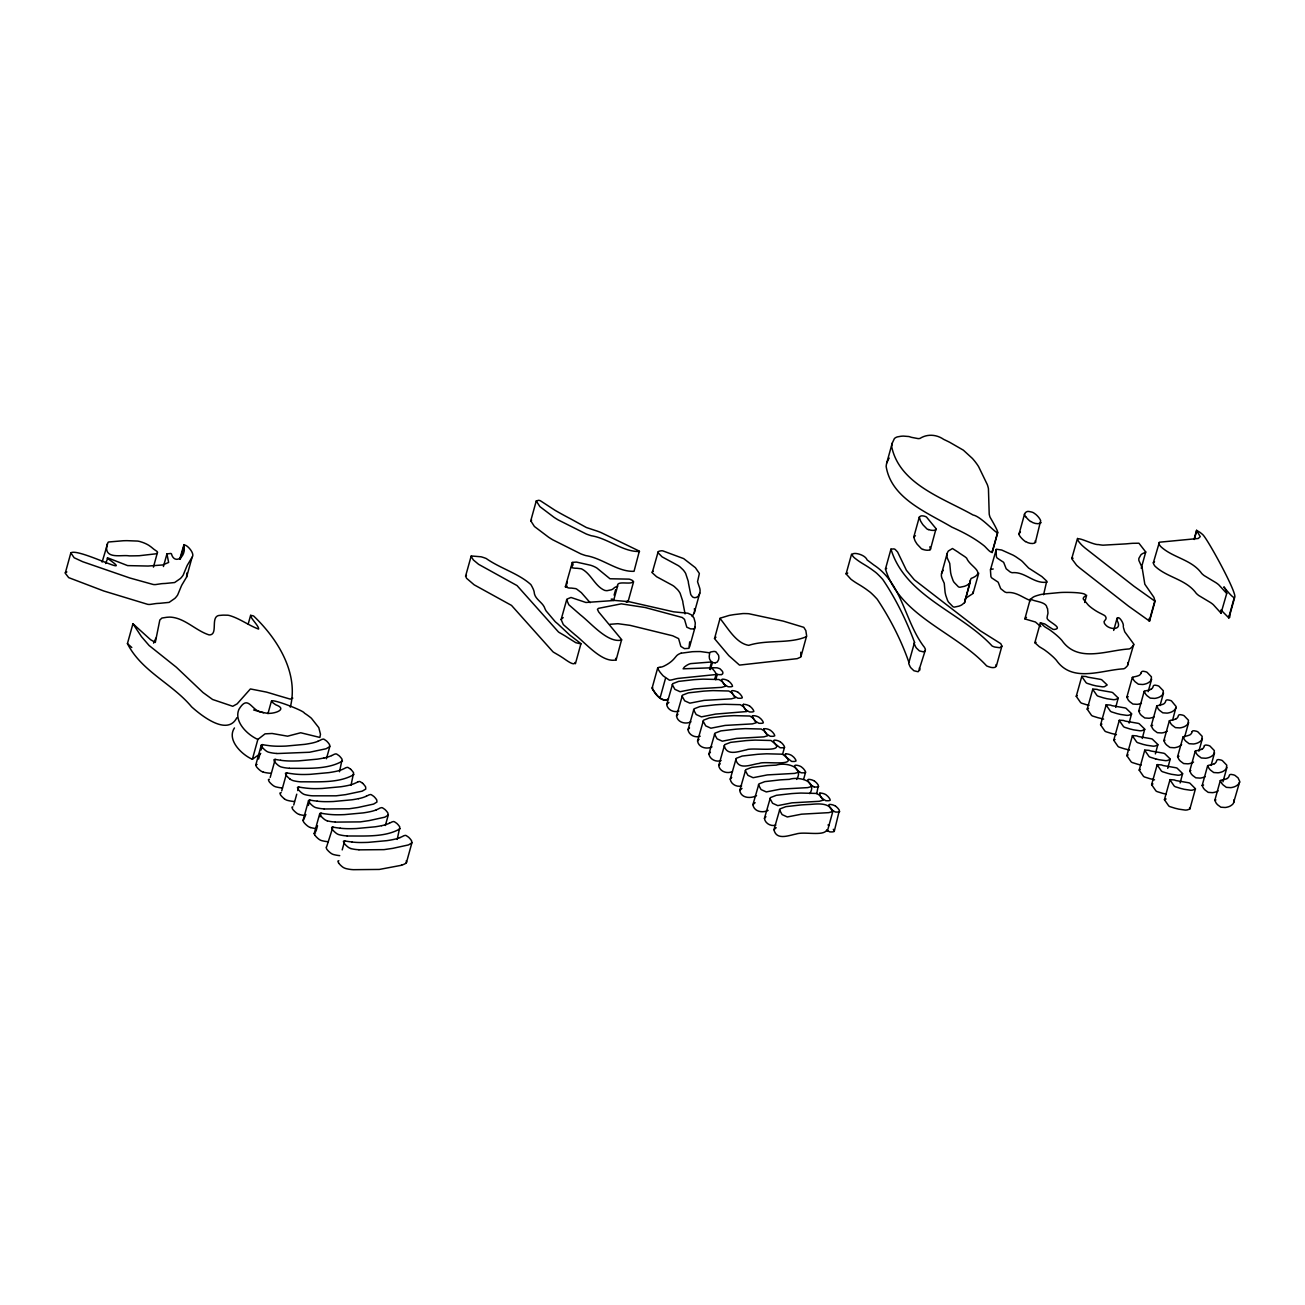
<?xml version="1.0" encoding="UTF-8"?>
<svg xmlns="http://www.w3.org/2000/svg" width="1305" height="1305" viewBox="0 0 1305 1305"><rect width="100%" height="100%" fill="white"/><g stroke="black" fill="none" stroke-linecap="round" stroke-linejoin="round"><path stroke-width="1.5" d="M996.286 666.349L1001.897 646.122L1000.788 643.675L980.316 630.804L914.316 579.795L906.404 570.269L897.612 552.048L895.214 549.454A3.572 1.762 15.5 0 0 893.925 548.899L890.956 549.16L885.459 568.996C900.075 616.596 955.146 631.685 986.645 665.893A11.288 5.546 15.5 0 0 989.321 666.904C991.409 667.899 997.591 668.47 996.058 664.588M1158.84 543.027L1159.297 544.511A26.394 12.952 15.5 0 0 1160.471 546.289C1172.428 557.806 1191.612 559.29 1201.758 573.515A24.648 12.104 15.5 0 0 1204.205 575.619L1215.722 582.552A19.787 9.722 15.5 0 1 1218.903 584.95L1226.716 593.498L1226.096 590.61A49.313 24.208 15.5 0 0 1225.199 588.93L1224.873 588.392A46.23 22.691 15.5 0 0 1223.845 586.891C1255.802 627.248 1208.707 539.781 1202.753 534.642A34.925 17.144 15.5 0 0 1199.768 532.212L1196.538 530.401L1200.257 536.632L1198.251 538.492L1159.378 542.211L1153.326 562.863L1153.799 564.347A26.394 12.952 15.5 0 0 1154.958 566.125C1166.947 577.626 1186.082 579.175 1196.261 593.367A24.648 12.104 15.5 0 0 1198.691 595.472L1210.224 602.388A19.787 9.722 15.5 0 1 1213.405 604.786L1221.203 613.35L1220.844 611.001M796.637 779.411C804.777 766.231 784.876 762.136 776.198 765.138A280.738 137.808 15.5 0 0 766.981 765.66L751.664 767.405L745.742 769.673L739.772 790.439C740.979 798.35 750.75 798.709 756.557 795.691M809.801 793.636C817.941 780.455 798.04 776.361 789.362 779.362A280.738 137.808 15.5 0 0 780.145 779.884L764.812 781.63L758.906 783.913L752.92 804.663C753.882 811.661 762.642 813.276 768.123 810.372M827.337 831.301L832.835 811.465C829.442 802.412 818.186 803.766 810.389 804.402A280.738 137.808 15.5 0 0 801.172 804.924L785.855 806.653L779.933 808.937L773.963 829.703C776.345 840.665 788.709 835.445 796.05 834.025C803.945 831.252 823.553 836.505 826.75 830.094M1043.592 594.737L1046.74 581.1L1041.863 576.565L1028.617 568.034L1022.484 561.607A21.386 10.505 15.5 0 0 1020.738 560.139L1016.008 556.876A34.126 16.753 15.5 0 0 1012.974 555.098L1001.653 550.009L996.319 549.226L990.43 569.942L990.903 576.5A11.386 5.595 15.5 0 0 991.686 577.887L996.726 581.247A5.22 2.561 15.5 0 1 998.211 582.291L1000.674 588.637L1004.671 591.834A6.036 2.969 15.5 0 0 1006.628 592.568C1016.187 591.524 1022.516 597.657 1030.771 600.708M672.238 684.587L674.897 689.35L680.084 691.699L694.325 688.909L721.6 687.376L725.613 686.185L722.285 681.601L719.006 679.514L703.167 679.138A280.738 137.808 15.5 0 0 693.95 679.66L678.633 681.389L672.711 683.673L666.741 704.439C667.377 709.855 673.984 712.97 678.926 711.029M682.026 696.071L684.685 700.818L689.872 703.167L704.113 700.377L731.387 698.844L735.4 697.669L732.072 693.069L728.777 690.998L712.954 690.606A280.738 137.808 15.5 0 0 703.738 691.128L688.42 692.857L682.499 695.141L676.528 715.907C677.393 722.497 685.614 724.585 690.965 721.844M693.542 709.757L696.185 714.52L701.389 716.869L715.629 714.08L746.851 711.535L743.589 706.772L740.294 704.684L724.471 704.292A280.738 137.808 15.5 0 0 715.254 704.814L699.92 706.56L694.015 708.843L688.029 729.609C688.681 735.025 695.288 738.141 700.214 736.199M703.069 721.094L705.711 725.857L710.899 728.206L725.14 725.417L752.43 723.884L756.427 722.693L753.115 718.109L749.82 716.021L733.981 715.646A280.738 137.808 15.5 0 0 724.781 716.168L709.447 717.897L703.525 720.181L697.555 740.946C698.42 747.537 706.658 749.625 712.008 746.868M714.455 734.095L717.098 738.842L722.301 741.191L736.542 738.402L763.817 736.885L767.829 735.694L764.502 731.094L761.207 729.022L745.383 728.63A280.738 137.808 15.5 0 0 736.167 729.152L720.849 730.898L714.928 733.182L708.941 753.931C709.594 759.363 716.2 762.463 721.127 760.538M780.308 741.811L782.168 743.41A24.273 11.908 15.5 0 1 784.142 746.036L784.517 747.259L783.343 747.716A15.676 7.7 15.5 0 1 780.047 747.716L770.994 740.49L755.155 740.098A280.738 137.808 15.5 0 0 745.954 740.62L730.621 742.366L724.699 744.649L718.729 765.415C719.512 771.598 727.228 774.093 732.431 771.565M724.226 745.563C726.624 756.541 738.956 751.256 746.313 749.886C751.468 747.227 779.052 752.267 776.491 745.579A45.023 22.103 15.5 0 1 774.371 742.708L773.457 740.865L774.24 740.131A5.807 2.855 15.5 0 1 780.243 741.844M785.773 753.866A5.807 2.855 15.5 0 1 791.76 755.53L793.685 757.112A24.273 11.908 15.5 0 1 795.659 759.738L796.034 760.962L794.859 761.419A15.676 7.7 15.5 0 1 791.564 761.402L782.511 754.192L766.671 753.801A280.738 137.808 15.5 0 0 757.455 754.323L742.137 756.052L736.216 758.336L730.245 779.101C730.816 784.158 736.852 787.437 741.615 785.887M735.743 759.265C738.483 770.896 751.452 764.241 759.216 763.425C763.523 761.011 791.287 765.774 788.008 759.265A45.023 22.103 15.5 0 1 785.887 756.411L784.957 754.421L785.74 753.833M745.269 770.602L747.928 775.349L753.115 777.698L767.356 774.909L794.631 773.392L798.644 772.201M758.433 784.827L761.076 789.574L766.28 791.923L780.521 789.134L807.795 787.616L811.808 786.426M769.95 798.513L772.593 803.276L777.78 805.625L792.021 802.836L819.312 801.303L823.308 800.112L819.997 795.528L816.702 793.44L800.862 793.065A280.738 137.808 15.5 0 0 791.662 793.587L776.328 795.316L770.407 797.6L764.436 818.366C765.024 823.406 771.043 826.701 775.806 825.152M779.46 809.85L782.119 814.614L787.307 816.963L801.547 814.173L828.838 812.64L832.835 811.465M930.025 549.682L930.155 549.601A3.524 1.729 15.5 0 0 930.498 549.16L936.044 528.655L926.517 517.074A3.719 1.827 15.5 0 0 925.653 516.617A4.992 2.447 15.5 0 0 922.211 515.85A3.491 1.713 15.5 0 0 920.726 516.062L919.585 516.747A3.377 1.664 15.5 0 0 919.307 517.123L920.482 520.826A77.207 37.894 15.5 0 0 922.994 524.838L926.958 528.933A4.372 2.153 15.5 0 0 928.23 529.536L928.475 529.618M668.029 699.301C660.656 702.596 655.844 693.591 652.288 688.632C653.267 685.353 651.358 689.35 653.609 690.802C656.284 696.25 663.902 702.286 668.454 699.186M660.004 667.263L659.319 667.361A10.424 5.122 15.5 0 0 658.209 667.556L657.802 668.796L659.89 671.977A91.04 44.696 15.5 0 0 663.217 675.892L669.449 680.199A16.965 8.319 15.5 0 0 672.711 679.644L675.419 678.959A35.561 17.454 15.5 0 1 678.045 678.421L716.021 674.538A1.778 0.881 15.5 0 0 716.217 674.163L714.651 679.253M317.882 741.322A47.861 23.49 15.5 0 1 311.308 743.23L309.122 743.638A139.733 68.594 15.5 0 1 304.718 744.356L286.121 746.069A132.996 65.283 15.5 0 1 280.314 746.232L279.466 746.232A49.443 24.273 15.5 0 1 269.923 745.759L268.063 745.498A31.76 15.595 15.5 0 1 262.599 744.633L261.718 744.764A2.104 1.028 15.5 0 0 261.294 745.122L255.747 765.122L256.465 766.736A24.273 11.924 15.5 0 0 260.233 770.505L261.065 771.092A4.91 2.414 15.5 0 0 263.055 772.022L263.284 772.087M261.245 745.269L261.979 746.9A24.273 11.924 15.5 0 0 265.747 750.652L266.579 751.24A4.91 2.414 15.5 0 0 268.569 752.169L268.781 752.235A20.244 9.934 15.5 0 0 276.791 753.442M317.18 801.156L315.337 800.927A31.76 15.595 15.5 0 1 309.872 800.063L308.991 800.21A2.104 1.028 15.5 0 0 308.567 800.552L303.005 820.551L303.739 822.183A24.273 11.924 15.5 0 0 307.507 825.935L308.339 826.522A4.91 2.414 15.5 0 0 310.329 827.452L310.557 827.517M308.518 800.699L309.236 802.33A24.273 11.924 15.5 0 0 313.021 806.099L313.836 806.669A4.91 2.414 15.5 0 0 315.826 807.616L316.055 807.681A20.244 9.934 15.5 0 0 324.064 808.872M376.329 809.85A47.861 23.49 15.5 0 1 369.739 811.759L367.57 812.183A139.733 68.594 15.5 0 1 363.165 812.901L344.569 814.614A132.996 65.283 15.5 0 1 338.762 814.777L337.913 814.777A49.443 24.273 15.5 0 1 328.354 814.287L326.511 814.043A31.76 15.595 15.5 0 1 321.046 813.178L320.165 813.309A2.104 1.028 15.5 0 0 319.741 813.668L314.179 833.65L314.913 835.282M319.692 813.814L320.426 815.446M613.627 600.463L617.624 586.027C616.286 579.681 633.61 585.978 632.909 580.807A7.765 3.817 15.5 0 0 631.571 580.007L630.103 579.404A3.23 1.582 15.5 0 0 628.912 579.126L609.99 578.768L596.891 568.05A14.159 6.949 15.5 0 0 593.579 566.337L592.78 566.011A15.774 7.748 15.5 0 0 590.464 565.212L576.484 562.096L572.34 562.341L565.359 586.793L568.507 587.935A10.163 4.992 15.5 0 0 571.329 588.082L575.799 588.637A2.202 1.077 15.5 0 0 576.598 589.012L581.329 592.633L590.137 602.682M715.254 662.793A3.605 1.762 15.5 0 1 712.416 662.385A2.936 1.435 15.5 0 1 711.584 661.978L690.736 663.609A16.117 7.912 15.5 0 0 688.746 664.261L687.392 664.963A51.906 25.48 15.5 0 0 684.326 667.116L683.135 668.812L712.383 667.769A16.215 7.961 15.5 0 1 712.824 667.769L716.151 667.801A20.26 9.951 15.5 0 1 717.163 667.834L719.854 668.682A13.768 6.753 15.5 0 1 720.49 669.286L721.225 670.036A19.232 9.445 15.5 0 1 722.383 671.357A7.553 3.703 15.5 0 1 722.807 673.266A4.763 2.349 15.5 0 1 721.388 674.603M276.856 753.556L309.546 752.251L326.071 748.76L329.594 746.721L329.594 744.764A24.909 12.234 15.5 0 0 326.495 740.946L324.146 739.315A2.104 1.028 15.5 0 0 323.2 739.087L321.601 739.495A36.752 18.042 15.5 0 1 319.04 740.783L317.849 741.289M335.303 822.101L360.343 821.889L369.136 820.6L384.812 817.175L388.042 815.25L387.944 813.113A24.909 12.234 15.5 0 0 384.942 809.492L382.577 807.86A2.104 1.028 15.5 0 0 381.647 807.632L380.032 808.04A36.752 18.042 15.5 0 1 377.471 809.328L376.297 809.834M358.973 849.849L383.996 849.637L392.805 848.348L408.465 844.922L411.695 842.997L411.597 840.86A24.909 12.234 15.5 0 0 408.612 837.239L406.247 835.608A2.104 1.028 15.5 0 0 405.3 835.379L403.702 835.787A36.752 18.042 15.5 0 1 401.141 837.076L399.966 837.582M805.577 772.217L805.283 771.271A24.273 11.908 15.5 0 0 803.195 768.449L801.352 766.851A5.807 2.855 15.5 0 0 795.3 765.203L794.484 765.888L795.398 767.748A45.023 22.103 15.5 0 0 797.534 770.602L801.091 772.772A15.676 7.7 15.5 0 0 804.386 772.756L805.577 772.217L803.586 779.428M816.734 793.652L818.349 785.3A24.273 11.908 15.5 0 0 816.359 782.674L814.499 781.075M826.685 830.257L829.784 831.872A16.835 8.27 15.5 0 0 832.655 831.889L834.156 831.546L833.879 830.176M834.27 831.318L839.376 810.34A24.273 11.908 15.5 0 0 837.386 807.713L835.543 806.099M1115.726 707.392L1118.206 697.996L1112.676 692.612A3.524 1.729 15.5 0 0 1111.387 692.188L1098.745 690.002A44.386 21.794 15.5 0 1 1097.048 689.383L1092.807 689.073L1087.196 709.137L1091.502 715.352A5.677 2.789 15.5 0 0 1092.595 716.037L1098.141 717.766A45.724 22.446 15.5 0 1 1101.469 718.566L1103.622 719.137M1129.102 723.084L1131.598 713.688L1126.052 708.305A3.524 1.729 15.5 0 0 1124.78 707.881L1112.121 705.695A44.386 21.794 15.5 0 1 1110.441 705.075L1106.183 704.765L1100.572 724.83L1104.878 731.045A5.677 2.789 15.5 0 0 1105.971 731.73L1111.517 733.459A45.724 22.446 15.5 0 1 1114.845 734.275L1116.444 734.699M1142.25 738.483L1144.73 729.104L1139.2 723.72A3.524 1.729 15.5 0 0 1137.911 723.296L1125.269 721.11A44.386 21.794 15.5 0 1 1123.572 720.474L1119.331 720.181L1113.72 740.245L1118.026 746.444A5.677 2.789 15.5 0 0 1119.119 747.129L1124.665 748.874A45.724 22.446 15.5 0 1 1127.993 749.674L1129.592 750.098M1155.382 753.899L1157.878 744.503L1152.331 739.119A3.524 1.729 15.5 0 0 1151.043 738.695L1138.4 736.509A44.386 21.794 15.5 0 1 1136.72 735.889L1132.463 735.58L1126.851 755.66L1131.158 761.859A5.677 2.789 15.5 0 0 1132.251 762.544L1137.797 764.273A45.724 22.446 15.5 0 1 1141.125 765.089M1167.73 768.368L1170.21 758.972L1164.664 753.589A3.524 1.729 15.5 0 0 1163.391 753.164L1150.749 750.979A44.386 21.794 15.5 0 1 1149.053 750.359L1144.795 750.049L1139.2 770.129L1143.49 776.328A5.677 2.789 15.5 0 0 1144.583 777.013L1150.129 778.742A45.724 22.446 15.5 0 1 1153.457 779.558L1154.517 779.835M1180.144 782.935L1182.624 773.539L1177.094 768.156A3.524 1.729 15.5 0 0 1175.805 767.731L1163.163 765.546A44.386 21.794 15.5 0 1 1161.466 764.909L1157.209 764.616L1151.614 784.68L1155.92 790.879A5.677 2.789 15.5 0 0 1157.013 791.58L1162.559 793.31A45.724 22.446 15.5 0 1 1165.887 794.109M1189.948 808.774L1195.462 788.758L1189.899 783.179A3.524 1.729 15.5 0 0 1188.61 782.755L1175.968 780.569A44.386 21.794 15.5 0 1 1174.272 779.933L1170.03 779.64L1164.419 799.704L1168.725 805.903A5.677 2.789 15.5 0 0 1169.818 806.604L1175.365 808.333A45.724 22.446 15.5 0 1 1178.692 809.133L1185.299 810.095A16.133 7.928 15.5 0 0 1187.191 809.932L1189.769 809.1L1189.589 807.779M107.124 558.116C138.95 580.04 77.811 547.317 70.845 552.928L65.25 573.205L68.676 577.626L103.764 590.986L147.71 604.346A7.047 3.458 15.5 0 0 151.07 604.28L156.013 603.546A48.954 24.028 15.5 0 1 159.618 603.318L169.128 602.388L174.886 598.375A77.484 38.041 15.5 0 0 177.676 594.933L180.955 587.005A71.498 35.105 15.5 0 1 182.782 583.466L186.615 577.022L192.112 557.17C196.207 552.716 181.265 538.802 184.201 548.459A32.56 15.986 15.5 0 1 184.087 551.428C182.341 559.943 173.647 562.781 171.428 553.793A1.892 0.93 15.5 0 0 170.694 553.467L166.942 553.907L168.639 562.439L162.75 564.951L148.052 566.044L127.613 565.603L107.842 557.904L105.623 563.532M1117.553 621.311C1122.169 630.625 1109.527 629.858 1105.449 624.72A12.756 6.264 15.5 0 1 1104.389 623.252L1104.03 621.637L1105.727 619.304A9.412 4.616 15.5 0 0 1106.004 617.608L1105.514 616.498A5.318 2.61 15.5 0 0 1104.34 615.373L1101.159 613.709A33.897 16.639 15.5 0 1 1095.025 610.283L1094.308 609.794A48.154 23.637 15.5 0 1 1091.502 607.82L1089.773 606.433A25.35 12.446 15.5 0 1 1088.076 604.835L1083.411 599.207A4.698 2.3 15.5 0 1 1083.232 598.473L1083.639 597.429A9.184 4.519 15.5 0 1 1084.798 596.516C1090.801 592.078 1065.5 592.258 1062.254 592.421A50.52 24.795 15.5 0 0 1059.464 592.584L1042.874 594.15A35.888 17.618 15.5 0 0 1040.264 594.656L1036.904 595.602A74.825 36.736 15.5 0 0 1034.278 596.548C1023.626 601.948 1046.365 599.696 1046.887 607.575A37.649 18.482 15.5 0 1 1047.54 608.587L1047.98 613.024A114.53 56.229 15.5 0 1 1047.393 615.666L1047.067 617.983A7.667 3.768 15.5 0 0 1047.491 619.076C1049.465 622.257 1063.624 628.423 1054.13 629.483A3.132 1.533 15.5 0 1 1052.76 629.189L1047.882 626.09A32.462 15.937 15.5 0 0 1044.604 623.904L1040.362 622.844L1034.849 642.696L1039.204 646.611A55.626 27.307 15.5 0 0 1041.292 647.9L1043.005 648.944A26.997 13.246 15.5 0 1 1044.75 650.069L1047.817 652.37A89.833 44.093 15.5 0 1 1051.341 655.306L1052.988 656.774A56.865 27.911 15.5 0 1 1056.398 660.281C1072.351 683.233 1101.534 670.02 1123.654 668.812A8.238 4.046 15.5 0 0 1124.959 668.193L1125.905 667.377A72.003 35.349 15.5 0 0 1127.455 665.729L1133.817 644.132L1124.731 631.783L1123.409 627.477M1040.362 622.844L1044.718 626.759A55.626 27.307 15.5 0 0 1046.806 628.064L1048.502 629.092A26.997 13.246 15.5 0 1 1050.248 630.233L1053.314 632.534A89.833 44.093 15.5 0 1 1056.854 635.453L1058.486 636.922A56.865 27.911 15.5 0 1 1061.911 640.429C1077.865 663.397 1107.048 650.167 1129.168 648.96A8.238 4.046 15.5 0 0 1130.456 648.34L1131.402 647.525A72.003 35.349 15.5 0 0 1132.952 645.877L1133.768 644.735M575.423 663.739L580.953 643.659L571.704 636.53A24.844 12.202 15.5 0 1 569.73 635.029L557.496 623.594A32.266 15.839 15.5 0 1 555.196 621.669L546.143 610.968A37.372 18.352 15.5 0 1 544.984 608.734C543.01 602.094 534.446 599.403 534.153 591.915A45.381 22.283 15.5 0 0 533.223 589.061L532.358 587.266A92.051 45.186 15.5 0 0 530.858 584.591C518.542 573.417 500.239 568.425 486.194 558.507A24.387 11.973 15.5 0 0 481.088 556.795L471.219 555.963L465.591 576.125L466.603 578.327L474.155 584.819L511.511 605.406L552.782 651.603A6.492 3.181 15.5 0 0 553.614 652.272L558.899 655.355A42.674 20.945 15.5 0 1 561.705 657.116C564.51 658.699 574.347 666.904 574.934 662.5M561.134 619.549L563.32 624.589L572.128 632.305A78.904 38.726 15.5 0 1 574.689 634.524C585.749 643.071 602.339 663.332 616.139 659.873L621.637 639.613L598.669 611.947L597.462 609.37L598.424 608.358L621.311 603.84L645.176 607.51L682.254 617.493L684.505 619.369L686.805 627.199L690.639 628.912L693.82 628.896L694.913 627.689L695.288 622.925L693.917 617.885L691.454 614.9L687.931 613.236L673.657 611.833L628.88 601.654L614.786 600.447L585.929 602.486L570.986 597.462L566.843 599.174L561.134 619.549L563.173 617.575M566.631 599.696L568.817 604.753L577.642 612.453A78.904 38.726 15.5 0 1 580.187 614.688C591.247 623.219 607.836 643.496 621.653 640.021M290.314 707.147C299.041 673.086 277.476 638.732 253.594 615.976C245.03 613.138 259.516 625.78 258.602 629.092C248.733 625.438 240.055 618.684 229.843 615.634A6.607 3.246 15.5 0 0 227.788 615.21L223.4 615.128A35.985 17.666 15.5 0 0 220.398 615.356C209.143 615.128 219.191 635.29 209.061 634.899C195.44 630.543 184.364 617.493 169.715 617.102A63.521 31.19 15.5 0 0 166.567 617.314L161.918 618.048L159.814 620.038L155.311 642.435L150.548 639.678L132.931 623.757L127.433 643.61C141.478 671.374 172.244 683.575 191.623 706.853C200.986 715.254 227.298 736.558 236.825 717.75M132.931 623.757L141.495 636.677L149.113 645.502L176.371 667.263L202.993 692.515L212.584 699.48L232.747 706.282L237.135 703.868L250.397 688.942L266.448 692.09A198.947 97.663 15.5 0 1 276.611 695.125L290.232 699.121L292.809 698.126M930.547 549.03L929.812 546.844M692.221 616.466L694.276 612.844L699.774 592.992A32.315 15.856 15.5 0 0 699.496 587.478L697.539 581.72L699.366 573.482L695.386 567.675L683.657 558.605L662.777 550.857A5.775 2.838 15.5 0 0 661.178 550.808L659.563 551.101A9.021 4.437 15.5 0 0 658.177 551.721L652.206 572.764L656.594 576.712L672.499 585.325A16.427 8.058 15.5 0 1 674.391 586.63L677.556 589.632A33.114 16.264 15.5 0 1 680.166 593.351L682.743 601.197A46.458 22.805 15.5 0 1 682.907 602.698L685.06 613.888M657.638 552.309L662.092 556.86L678.013 565.473A16.427 8.058 15.5 0 1 679.905 566.794L683.053 569.779A33.114 16.264 15.5 0 1 685.68 573.499L688.257 581.345A46.458 22.805 15.5 0 1 688.404 582.862L690.704 594.362A16.655 8.173 15.5 0 0 691.259 595.308C693.461 599.794 699.301 597.396 699.774 592.992M1081.747 676.463L1086.054 682.662A5.677 2.789 15.5 0 0 1087.147 683.347L1092.693 685.076A45.724 22.446 15.5 0 1 1096.021 685.892L1102.627 686.854A16.133 7.928 15.5 0 0 1104.519 686.675L1107.178 684.962L1101.73 679.775A3.524 1.729 15.5 0 0 1100.441 679.35L1087.799 677.165A44.386 21.794 15.5 0 1 1086.103 676.528L1081.845 676.235L1076.25 696.299L1080.556 702.498A5.677 2.789 15.5 0 0 1081.649 703.199L1087.196 704.928A45.724 22.446 15.5 0 1 1089.023 705.352M1092.693 689.301L1096.999 695.5A5.677 2.789 15.5 0 0 1098.092 696.185L1103.639 697.914A45.724 22.446 15.5 0 1 1106.966 698.73L1113.573 699.692A16.133 7.928 15.5 0 0 1115.465 699.513L1118.222 698.371M1106.085 704.994L1110.392 711.192A5.677 2.789 15.5 0 0 1111.485 711.878L1117.031 713.607A45.724 22.446 15.5 0 1 1120.359 714.422L1126.949 715.385A16.133 7.928 15.5 0 0 1128.858 715.205L1131.614 714.063M1119.217 720.393L1123.523 726.608A5.677 2.789 15.5 0 0 1124.616 727.293L1130.163 729.022A45.724 22.446 15.5 0 1 1133.49 729.838L1140.097 730.8A16.133 7.928 15.5 0 0 1141.989 730.621L1144.746 729.462M1132.365 735.808L1136.671 742.007A5.677 2.789 15.5 0 0 1137.748 742.692L1143.294 744.437A45.724 22.446 15.5 0 1 1146.638 745.237L1153.229 746.199A16.133 7.928 15.5 0 0 1155.137 746.02L1157.894 744.878M1144.697 750.277L1149.004 756.476A5.677 2.789 15.5 0 0 1150.097 757.161L1155.643 758.906M1157.111 764.844L1161.417 771.043A5.677 2.789 15.5 0 0 1162.51 771.728L1168.057 773.457A45.724 22.446 15.5 0 1 1171.384 774.273L1177.991 775.235A16.133 7.928 15.5 0 0 1179.883 775.056L1182.64 773.914M1169.933 779.868L1174.223 786.067A5.677 2.789 15.5 0 0 1175.316 786.752L1180.862 788.481A45.724 22.446 15.5 0 1 1184.19 789.297L1190.796 790.259A16.133 7.928 15.5 0 0 1192.688 790.08L1195.462 788.938M572.226 562.586C575.472 566.288 567.708 567.316 574.004 568.099A10.163 4.992 15.5 0 0 576.843 568.246L581.312 568.784A2.202 1.077 15.5 0 0 582.095 569.159C591.296 574.151 594.966 586.19 604.639 590.366A6.525 3.197 15.5 0 0 607.053 590.676L611.409 589.795A20.048 9.836 15.5 0 0 612.991 588.947L613.415 588.637A11.696 5.742 15.5 0 0 614.247 587.756L617.624 586.027M530.76 520.793L534.414 526.486L548.606 537.22A74.516 36.573 15.5 0 0 552.798 539.83L580.741 553.842A43.473 21.337 15.5 0 0 585.717 555.571C602.453 558.165 617.64 572.047 634.034 571.313L639.352 551.134L601.165 532.619A35.659 17.503 15.5 0 0 598.685 531.641A42.51 20.864 15.5 0 0 597.299 531.135A36.214 17.781 15.5 0 0 594.607 530.254L586.385 527.514L570.546 518.803A205.619 100.942 15.5 0 1 566.093 516.454A250.788 123.11 15.5 0 1 555.114 510.353L540.286 500.696A4.486 2.202 15.5 0 0 538.59 500.304L536.257 500.957L530.76 520.793L531.657 520.14M536.257 500.957L539.911 506.634L554.119 517.384A74.516 36.573 15.5 0 0 558.295 519.977L586.255 533.99A43.473 21.337 15.5 0 0 591.214 535.719C607.951 538.28 623.154 552.178 639.532 551.46M153.566 643.137L155.931 638.096M919.258 517.253L913.761 537.105L914.984 540.678A78.692 38.628 15.5 0 0 917.154 544.201L921.461 548.769A4.372 2.153 15.5 0 0 922.717 549.372L922.961 549.47M801.009 656.464L806.637 635.91L805.838 630.609L803.798 627.33L783.163 621.082L748.874 613.742A20.211 9.918 15.5 0 0 747.08 613.627L744.6 613.562A20.13 9.885 15.5 0 0 742.79 613.578L734.144 614.59A209.322 102.752 15.5 0 0 729.218 615.422L720.099 618.195L714.52 638.651L728.843 655.648L739.478 665.093L797.225 658.65L800.748 657.068L800.813 652.206M908.851 662.679L914.544 642.354C906.453 620.593 895.817 598.701 882.702 579.371A126.928 62.314 15.5 0 0 878.738 575.195L877.058 573.564A34.697 17.03 15.5 0 0 875.329 572.096L871.544 569.29A97.679 47.942 15.5 0 0 867.988 566.892A75.445 37.046 15.5 0 0 865.574 565.375L862.213 563.336A50.552 24.811 15.5 0 1 856.374 559.339C843.715 550.351 864.367 552.57 867.107 559.943A377.618 185.375 15.5 0 1 873.746 564.935C901.934 583.188 904.577 620.593 923.5 646.122A18.237 8.956 15.5 0 1 924.413 647.296L925.229 648.862A9.331 4.584 15.5 0 1 925.31 650.249L918.541 671.52A2.838 1.387 15.5 0 1 917.676 671.651L913.908 670.737L911.021 667.981A35.79 17.569 15.5 0 1 910.156 666.773L908.769 663.69A9.657 4.747 15.5 0 1 908.933 662.434C901.38 640.592 890.189 618.619 877.205 599.207A126.928 62.314 15.5 0 0 873.241 595.047L871.544 593.416A34.697 17.03 15.5 0 0 869.831 591.932L866.047 589.142A97.679 47.942 15.5 0 0 862.491 586.744A75.445 37.046 15.5 0 0 860.077 585.227L856.7 583.188A50.552 24.811 15.5 0 1 850.876 579.175L846.097 573.89L851.594 554.054M329.92 746.117L326.413 758.76M339.528 771.728L342.106 759.363A24.909 12.234 15.5 0 0 339.104 755.726L336.755 754.111A2.104 1.028 15.5 0 0 335.809 753.882L334.211 754.29A36.752 18.042 15.5 0 1 331.649 755.562M351.029 785.219L353.606 772.854A24.909 12.234 15.5 0 0 350.605 769.216M388.368 814.663L385.367 825.494M397.226 839.409L399.819 827.044A24.909 12.234 15.5 0 0 396.818 823.406L394.453 821.775A2.104 1.028 15.5 0 0 393.506 821.546L391.908 821.954A36.752 18.042 15.5 0 1 389.347 823.243M412.021 842.41L406.524 862.262M610.006 624.296L617.901 623.692L630.119 625.356L672.727 635.796L678.6 638.602L680.835 646.399L684.456 648.65L688.958 648.34L689.693 641.848M1141.157 672.842A14.681 7.21 15.5 0 1 1139.069 675.435L1138.091 675.794A19.722 9.673 15.5 0 1 1136.312 676.349A26.426 12.968 15.5 0 1 1133.751 676.871L1132.349 677.377L1126.835 697.229L1128.221 699.969A30.586 15.024 15.5 0 0 1129.673 701.633L1132.903 704.048L1137.128 704.341A13.915 6.835 15.5 0 0 1138.825 704.08L1140.44 703.656A19.95 9.788 15.5 0 0 1141.435 703.281M1132.349 677.377L1133.719 680.117A30.586 15.024 15.5 0 0 1135.171 681.797L1138.4 684.212L1142.642 684.489A13.915 6.835 15.5 0 0 1144.322 684.244L1145.937 683.804A19.95 9.788 15.5 0 0 1148.302 682.727L1149.46 681.911A28.416 13.947 15.5 0 0 1150.928 680.378L1151.467 676.871L1147.03 672.271A6.656 3.263 15.5 0 0 1145.464 671.667L1143.359 671.276A2.643 1.305 15.5 0 0 1142.201 671.439L1142.103 671.488A3.801 1.876 15.5 0 0 1141.467 672.01L1141.174 672.858M1154.24 716.739A19.95 9.788 15.5 0 1 1152.299 717.571L1150.684 717.995A13.915 6.835 15.5 0 1 1149.004 718.256L1144.762 717.962L1141.532 715.548A30.586 15.024 15.5 0 1 1140.081 713.884L1138.71 711.143L1144.208 691.291L1145.627 690.785A26.426 12.968 15.5 0 0 1148.188 690.28A19.722 9.673 15.5 0 0 1149.966 689.709L1150.847 689.301M1144.208 691.291L1145.594 694.032A30.586 15.024 15.5 0 0 1147.046 695.712L1150.26 698.126L1154.501 698.403A13.915 6.835 15.5 0 0 1156.197 698.159L1157.812 697.718A19.95 9.788 15.5 0 0 1160.178 696.658L1161.32 695.842A28.416 13.947 15.5 0 0 1162.804 694.293L1163.342 690.785L1158.905 686.185A6.656 3.263 15.5 0 0 1157.339 685.582L1155.219 685.19A2.643 1.305 15.5 0 0 1154.077 685.353L1153.865 685.451A3.801 1.876 15.5 0 0 1153.326 685.924L1153.033 686.773A14.681 7.21 15.5 0 1 1150.945 689.35M1172.559 720.295L1176.18 706.609L1171.45 700.883A6.656 3.263 15.5 0 0 1169.867 700.296L1167.763 699.888A2.643 1.305 15.5 0 0 1166.605 700.051L1166.409 700.149A3.801 1.876 15.5 0 0 1165.871 700.638L1165.577 701.47A14.681 7.21 15.5 0 1 1163.489 704.048L1162.494 704.406A19.722 9.673 15.5 0 1 1160.716 704.977A26.426 12.968 15.5 0 1 1158.155 705.483L1156.752 706.005L1151.238 725.841L1152.625 728.582A30.586 15.024 15.5 0 0 1154.077 730.262L1157.307 732.676L1161.548 732.953A13.915 6.835 15.5 0 0 1163.228 732.709L1164.843 732.268A19.95 9.788 15.5 0 0 1167.208 731.208M1156.752 706.005L1158.122 708.746A30.586 15.024 15.5 0 0 1159.574 710.409L1162.804 712.824L1167.045 713.117A13.915 6.835 15.5 0 0 1168.725 712.856L1170.34 712.432A19.95 9.788 15.5 0 0 1172.706 711.356L1173.864 710.54A28.416 13.947 15.5 0 0 1175.332 709.006L1176.066 707.669M1176.001 718.794L1175.104 719.202A19.722 9.673 15.5 0 1 1173.325 719.773A26.426 12.968 15.5 0 1 1170.764 720.278L1169.362 720.784L1163.848 740.636L1165.235 743.377A30.586 15.024 15.5 0 0 1166.686 745.041L1169.916 747.455L1174.157 747.749A13.915 6.835 15.5 0 0 1175.838 747.488L1177.453 747.064A19.95 9.788 15.5 0 0 1179.818 745.987L1180.96 745.171A28.416 13.947 15.5 0 0 1181.629 744.584M1169.362 720.784L1170.732 723.525A30.586 15.024 15.5 0 0 1172.184 725.205L1175.413 727.619L1179.655 727.896A13.915 6.835 15.5 0 0 1181.335 727.652L1182.95 727.211A19.95 9.788 15.5 0 0 1185.315 726.135L1186.473 725.335A28.416 13.947 15.5 0 0 1187.942 723.786L1188.48 720.278L1184.059 715.678A6.656 3.263 15.5 0 0 1182.477 715.075L1180.373 714.683A2.643 1.305 15.5 0 0 1179.214 714.846L1179.019 714.944A3.801 1.876 15.5 0 0 1178.48 715.417L1178.187 716.266A14.681 7.21 15.5 0 1 1176.099 718.843M1192.215 731.518L1191.905 732.35A14.681 7.21 15.5 0 1 1189.817 734.927L1188.822 735.286A19.722 9.673 15.5 0 1 1187.044 735.857A26.426 12.968 15.5 0 1 1184.483 736.363L1183.08 736.885L1177.583 756.721L1178.953 759.461A30.586 15.024 15.5 0 0 1180.405 761.141L1183.635 763.556L1187.876 763.833A13.915 6.835 15.5 0 0 1189.556 763.588L1191.171 763.148A19.95 9.788 15.5 0 0 1193.537 762.087M1183.08 736.885L1184.451 739.625A30.586 15.024 15.5 0 0 1185.919 741.289L1189.132 743.703L1193.374 743.981A13.915 6.835 15.5 0 0 1195.054 743.736L1196.669 743.312A19.95 9.788 15.5 0 0 1199.034 742.235L1200.192 741.419A28.416 13.947 15.5 0 0 1201.66 739.886L1202.199 736.363L1197.778 731.762A6.656 3.263 15.5 0 0 1196.196 731.175L1194.091 730.767A2.643 1.305 15.5 0 0 1192.933 730.931L1192.737 731.028A3.801 1.876 15.5 0 0 1192.199 731.518M1201.889 749.152L1200.992 749.559A19.722 9.673 15.5 0 1 1199.213 750.13A26.426 12.968 15.5 0 1 1196.652 750.636L1195.25 751.142L1189.736 770.994L1191.122 773.735A30.586 15.024 15.5 0 0 1192.574 775.398L1195.804 777.813L1200.045 778.106A13.915 6.835 15.5 0 0 1201.726 777.845L1203.341 777.421A19.95 9.788 15.5 0 0 1205.265 776.589M1195.25 751.142L1196.62 753.882A30.586 15.024 15.5 0 0 1198.072 755.562L1201.301 757.977L1205.543 758.254A13.915 6.835 15.5 0 0 1207.223 758.009L1208.838 757.569A19.95 9.788 15.5 0 0 1211.203 756.509L1212.361 755.693A28.416 13.947 15.5 0 0 1213.829 754.143L1214.368 750.636L1209.947 746.036A6.656 3.263 15.5 0 0 1208.365 745.432L1206.26 745.041A2.643 1.305 15.5 0 0 1205.102 745.204L1204.907 745.302A3.801 1.876 15.5 0 0 1204.368 745.775M1214.303 763.702L1213.405 764.11A19.722 9.673 15.5 0 1 1211.627 764.681A26.426 12.968 15.5 0 1 1209.066 765.187L1207.647 765.692L1202.15 785.545L1203.52 788.285A30.586 15.024 15.5 0 0 1204.988 789.949L1208.202 792.363L1212.443 792.657A13.915 6.835 15.5 0 0 1214.123 792.412L1215.738 791.972A19.95 9.788 15.5 0 0 1218.103 790.895M1207.647 765.692L1209.034 768.433A30.586 15.024 15.5 0 0 1210.485 770.113L1213.715 772.527L1217.957 772.805A13.915 6.835 15.5 0 0 1219.637 772.56L1221.252 772.136A19.95 9.788 15.5 0 0 1223.617 771.059L1224.759 770.244A28.416 13.947 15.5 0 0 1226.243 768.694L1226.782 765.187L1222.345 760.587A6.656 3.263 15.5 0 0 1220.779 759.983L1218.674 759.592A2.643 1.305 15.5 0 0 1217.516 759.755L1217.402 759.804A3.801 1.876 15.5 0 0 1216.782 760.326L1216.488 761.174A14.681 7.21 15.5 0 1 1214.384 763.751M1226.945 778.53L1226.064 778.955A19.722 9.673 15.5 0 1 1224.269 779.509A26.426 12.968 15.5 0 1 1221.725 780.031L1220.306 780.537L1214.808 800.389L1216.178 803.13A30.586 15.024 15.5 0 0 1217.63 804.794L1220.86 807.208L1225.101 807.485A13.915 6.835 15.5 0 0 1226.782 807.24L1228.397 806.816A19.95 9.788 15.5 0 0 1230.762 805.74L1231.92 804.924A28.416 13.947 15.5 0 0 1233.388 803.391L1239.75 781.499L1238.086 777.894L1235.003 775.415A6.656 3.263 15.5 0 0 1233.437 774.827L1231.316 774.436A2.643 1.305 15.5 0 0 1230.175 774.599L1230.06 774.648A3.801 1.876 15.5 0 0 1229.424 775.17L1229.131 776.018A14.681 7.21 15.5 0 1 1227.043 778.579M1220.306 780.537L1221.676 783.277A30.586 15.024 15.5 0 0 1223.144 784.941L1226.357 787.355L1230.599 787.649A13.915 6.835 15.5 0 0 1232.279 787.404L1233.894 786.964A19.95 9.788 15.5 0 0 1236.259 785.887L1237.417 785.072A28.416 13.947 15.5 0 0 1238.902 783.538L1239.62 782.201M70.845 552.928L74.173 557.773L82.753 561.737L129.831 577.985L153.223 584.493A7.047 3.458 15.5 0 0 156.567 584.428L161.51 583.694A48.954 24.028 15.5 0 1 165.115 583.482L174.625 582.536L180.4 578.539A77.484 38.041 15.5 0 0 183.189 575.097L186.452 567.153A71.498 35.105 15.5 0 1 188.295 563.613L192.112 557.17M996.041 549.601L996.4 556.648A11.386 5.595 15.5 0 0 997.183 558.051L1002.224 561.411A5.22 2.561 15.5 0 1 1003.708 562.455L1006.188 568.784L1010.184 571.981A6.036 2.969 15.5 0 0 1012.142 572.716C1025.257 571.345 1033.87 584.281 1047.083 582.112M1145.741 551.999L1138.939 543.223L1132.642 543.304A218.702 107.353 15.5 0 0 1125.987 543.875L1103.002 545.18A25.333 12.43 15.5 0 1 1098.435 544.56C1092.334 545.262 1067.784 530.678 1082.106 545.408A161.38 79.214 15.5 0 0 1085.042 547.986L1133.963 586.255L1155.056 601.262L1153.914 597.331L1144.828 584.216L1142.201 568.164A13.409 6.59 15.5 0 0 1141.696 566.615L1138.906 560.546A26.965 13.229 15.5 0 1 1138.89 558.361L1140.962 554.755A23.653 11.615 15.5 0 1 1142.691 553.565A20.521 10.081 15.5 0 1 1144.371 552.814L1145.741 551.999L1141.239 568.23M970.398 580.236L969.876 583.188L967.103 585.162A46.703 22.919 15.5 0 1 964.379 586.32L959.942 587.25A2.055 1.011 15.5 0 1 958.408 586.826L954.069 582.324A33.114 16.247 15.5 0 1 953.058 580.578L951.329 575.668A153.321 75.266 15.5 0 1 950.611 572.438L949.73 563.385L947.626 558.817A27.046 13.278 15.5 0 1 947.218 553.271L947.446 552.668A34.974 17.161 15.5 0 1 948.425 550.971L952.471 548.524L958.131 552.146A21.369 10.489 15.5 0 0 960.154 553.597L964.754 556.615A23.93 11.745 15.5 0 1 966.695 558.23C970.088 566.941 986.923 572.357 971.181 578.425A28.367 13.931 15.5 0 0 970.398 580.236L964.542 602.682L961.589 605.014A46.703 22.919 15.5 0 1 958.865 606.173L954.428 607.102A2.055 1.011 15.5 0 1 952.911 606.678L948.556 602.16A33.114 16.247 15.5 0 1 947.561 600.431L945.815 595.504A153.321 75.266 15.5 0 1 945.097 592.291L944.233 583.237L942.128 578.653A27.046 13.278 15.5 0 1 941.704 573.123L941.949 572.52A34.974 17.161 15.5 0 1 942.911 570.807L943.303 570.301M1123.246 626.449C1124.47 623.17 1116.933 612.959 1117.341 620.152M1128.254 664.588L1127.683 662.597M1234.122 802.053L1233.926 799.867M153.435 567.137L157.481 552.341A2.871 1.403 15.5 0 0 156.943 551.379L155.474 550.351A21.108 10.358 15.5 0 1 153.566 548.997L152.13 547.806A54.353 26.687 15.5 0 0 151.152 547.007L148.933 545.408A18.009 8.841 15.5 0 0 140.548 541.754L140.092 541.591A11.272 5.53 15.5 0 0 137.629 541.069L126.911 540.662A182.635 89.654 15.5 0 0 123.371 540.743L108.723 541.983A4.959 2.431 15.5 0 0 108.005 542.407L102.1 562.096M107.108 544.054L106.684 546.567A78.17 38.367 15.5 0 0 106.553 548.426C106.961 559.095 122.523 554.56 129.228 555.881A236.776 116.227 15.5 0 0 139.325 555.718L156.567 553.744A5.775 2.838 15.5 0 0 157.073 553.336A8.238 4.046 15.5 0 0 157.334 552.945L157.432 552.7M890.956 549.16C905.572 596.76 960.643 611.833 992.159 646.04A11.288 5.546 15.5 0 0 994.818 647.052L999.744 647.72L1001.897 646.122M186.615 577.022L186.811 573.025M992.028 551.183C991.931 555.049 985.585 546.713 983.921 545.637C974.231 537.954 963.155 532.195 951.9 527.155C926.974 512.359 891.348 498.526 886.16 466.505A85.363 41.907 15.5 0 1 886.715 463.014L888.868 458.463A16.052 7.879 15.5 0 1 889.243 458.12M892.229 443.178L894.365 438.627A16.052 7.879 15.5 0 1 895.524 437.697L895.964 437.469A12.414 6.101 15.5 0 1 897.432 436.881L900.842 436.278A32.609 16.019 15.5 0 1 903.305 436.098L908.835 436.523A12.952 6.362 15.5 0 1 911.298 437.305L918.214 438.627A27.03 13.262 15.5 0 0 919.943 438.447C927.007 433.896 936.321 434.239 943.711 439.394A157.758 77.452 15.5 0 1 949.518 442.199L963.351 450.16L972.356 458.398A97.777 47.991 15.5 0 1 975.536 462.215L976.434 463.422A81.155 39.835 15.5 0 1 978.62 466.668L987.298 484.579A80.6 39.574 15.5 0 1 988.44 488.706L989.206 514.088A65.054 31.94 15.5 0 0 990.071 517.22C1010.282 551.933 984.769 517.188 973.09 515.018C943.091 498.07 899.553 484.269 891.674 446.653A85.363 41.907 15.5 0 1 892.229 443.178L886.715 463.014M163.435 566.533L166.942 553.907M179.731 559.127L183.972 544.609M180.335 559.111L184.348 544.674M248.195 624.035L250.707 615.014M234.46 727.945C226.434 739.886 241.833 754.747 252.371 759.282L257.868 739.429L265.062 733.85L272.093 733.475L287.589 736.183L300.705 732.758L319.872 737.439L320.475 734.242L318.812 727.684L311.389 718.239A52.608 25.823 15.5 0 0 304.342 713.085C304.081 710.312 257.721 693.102 275.861 704.847C289.188 709.692 272.011 714.765 265.926 713.019A16.769 8.238 15.5 0 1 261.913 712.285C251.294 711.127 248.407 693.608 238.913 709.398C233.644 721.502 247.477 734.927 257.868 739.429M267.965 713.639L271.456 701.013M258.602 759.021L260.103 753.621M261.098 750L262.599 744.6M270.2 777.421L275.208 759.38A31.76 15.595 15.5 0 0 280.657 760.26M281.701 790.912L286.709 772.87A31.76 15.595 15.5 0 0 292.157 773.735L294.017 773.996A49.443 24.273 15.5 0 0 303.576 774.501L304.424 774.501A132.996 65.283 15.5 0 0 310.231 774.338L328.827 772.625A139.733 68.594 15.5 0 0 333.232 771.908L335.401 771.483A47.861 23.49 15.5 0 0 341.992 769.591L343.15 769.069A36.752 18.042 15.5 0 0 345.727 767.78L347.309 767.356A2.104 1.028 15.5 0 1 348.239 767.585L350.637 769.216M293.739 805.022L296.741 794.19M297.752 790.585L298.747 786.98A31.76 15.595 15.5 0 0 304.195 787.861L306.055 788.106A49.443 24.273 15.5 0 0 315.614 788.628L316.463 788.612A132.996 65.283 15.5 0 0 322.27 788.465L340.866 786.752A139.733 68.594 15.5 0 0 345.27 786.034L347.44 785.61A47.861 23.49 15.5 0 0 354.03 783.701L355.188 783.179A36.752 18.042 15.5 0 0 357.766 781.907M303.005 820.551L303.07 820.405A2.104 1.028 15.5 0 1 303.478 820.046L305.876 814.467M308.372 805.446L309.872 800.03M316.038 831.171L317.539 825.755M320.051 816.751L321.046 813.129M340.214 828.169L338.37 827.957A31.76 15.595 15.5 0 1 332.922 827.093L326.527 847.076A2.104 1.028 15.5 0 0 326.103 847.418L326.788 849.196A24.273 11.924 15.5 0 0 330.556 852.964L331.388 853.535A4.91 2.414 15.5 0 0 333.362 854.481L333.591 854.547A20.244 9.934 15.5 0 0 339.74 855.64M342.204 849.898L344.699 840.877A31.76 15.595 15.5 0 0 350.148 841.758L352.007 842.002M614.117 595.129L615.617 589.713M626.302 602.274L628.113 601.491L633.61 581.655M652.157 687.898L657.655 668.062M660.036 698.093L665.534 678.241M689.578 646.937L695.092 627.085M709.594 669.188L711.584 661.978M710.426 669.596L712.432 662.385M715.76 679.791L717.261 674.375A2.137 1.044 15.5 0 1 716.151 673.837M782.543 754.404L784.55 747.178M941.541 573.743L947.038 553.907M964.542 602.682L970.039 582.846M964.884 600.088A28.367 13.931 15.5 0 1 965.684 598.261L973.008 593.498L978.734 573.189M992.028 552.537L997.526 532.701M992.224 552.537L997.721 532.685M1019.058 533.924L1024.588 513.958M1040.835 626.645L1035.42 622.012L1024.865 618.929L1030.33 598.881M1149.134 618.57L1149.542 621.115L1128.466 606.107L1079.545 567.838A161.38 79.214 15.5 0 1 1076.609 565.261L1071.715 558.671L1077.522 538.329M1084.667 602.486L1086.657 595.259M1113.687 630.429L1117.194 617.803M1149.216 621.098L1154.713 601.262M1149.542 621.115L1155.056 601.262M1148.155 691.683L1151.663 679.057M1194.042 539.422L1196.538 530.401M1194.303 539.422L1196.799 530.401M1160.014 705.597L1163.522 692.971M1184.663 736.885L1188.676 722.464M1220.991 613.301L1226.716 593.498M1229.473 615.161L1229.734 617.363L1228.674 617.738L1234.171 597.902M1229.033 617.82L1234.53 597.967M1198.887 751.174L1202.394 738.548M1211.056 765.448L1214.563 752.822M1222.964 781.809L1226.961 767.373M818.724 786.524L817.534 786.98M839.751 811.563L838.772 811.987A15.676 7.7 15.5 0 1 835.282 812.004L831.725 809.867A45.023 22.103 15.5 0 1 829.605 807.012L828.675 805.022L829.474 804.435A5.807 2.855 15.5 0 1 835.477 806.131M342.497 761.011C327.653 769.868 306.691 768.156 289.465 768.335M353.998 774.501C339.169 783.359 318.175 781.63 300.966 781.826A20.244 9.934 15.5 0 1 292.875 780.569L292.679 780.439A4.91 2.414 15.5 0 1 290.672 779.509L289.857 778.922M400.195 828.691C385.367 837.549 364.372 835.804 347.179 836.016M925.31 650.249L924.054 651.668A2.838 1.387 15.5 0 1 923.173 651.799L919.405 650.885L916.518 648.145A35.79 17.569 15.5 0 1 915.67 646.921L914.283 643.854A9.657 4.747 15.5 0 1 914.43 642.598L914.544 642.354M936.044 529.178L935.995 529.324A3.589 1.762 15.5 0 1 935.538 529.846M913.761 537.105L913.794 536.975A3.377 1.664 15.5 0 1 914.087 536.6L914.462 536.322A6.231 3.05 15.5 0 1 915.458 535.8M255.747 765.122L255.796 764.958A2.104 1.028 15.5 0 1 256.204 764.616L257.101 764.436M314.179 833.65L314.244 833.504A2.104 1.028 15.5 0 1 314.652 833.145L315.549 832.981M1024.833 618.733L1026.497 617.396M666.741 704.439L668.943 702.433M676.528 715.907L678.013 714.243M688.029 729.609L689.529 727.929M697.555 740.946L699.056 739.283M708.941 753.931L710.442 752.267M718.729 765.415L720.23 763.735M730.245 779.101L731.73 777.437M739.772 790.439L741.974 788.448M752.92 804.663L755.122 802.673M764.436 818.366L765.937 816.702M773.963 829.703L776.165 827.696M565.359 586.793L567.137 586.124M1153.326 562.863L1154.534 561.688M846.097 573.89L847.712 573.074M714.488 638.292L715.972 637.15M465.591 576.125L466.456 575.391M1170.226 759.347L1167.469 760.489A16.133 7.928 15.5 0 1 1165.577 760.668L1158.971 759.706A45.724 22.446 15.5 0 0 1155.643 758.906M806.506 636.628C789.313 644.115 767.21 639.385 748.744 645.339C736.134 643.43 727.766 627.852 720.001 618.44M1076.25 696.299L1077.245 695.565M1087.196 709.137L1088.517 708.387M1100.572 724.83L1101.909 724.079M1113.72 740.245L1115.041 739.495M1126.851 755.66L1128.189 754.894M1139.2 770.129L1140.195 769.395M1151.614 784.68L1152.935 783.93M1164.419 799.704L1166.099 798.97M652.141 572.161L652.663 571.574A9.021 4.437 15.5 0 1 653.136 571.296M1204.368 745.775L1204.075 746.623A14.681 7.21 15.5 0 1 1201.987 749.201M1126.835 697.229L1128.254 696.723M1138.71 711.143L1139.82 710.687M1151.238 725.841L1152.658 725.335M1163.848 740.636L1164.957 740.163M1177.583 756.721L1178.986 756.215M1189.736 770.994L1190.845 770.537M1202.15 785.545L1203.569 785.039M1214.808 800.389L1215.917 799.916M1019.417 533.19L1019.189 533.549A5.921 2.904 15.5 0 0 1019.107 534.822L1019.972 536.306A38.253 18.776 15.5 0 0 1023.218 539.846L1025.469 541.689M1034.849 642.696L1036.154 642.321M65.332 572.764L66.865 571.933M406.263 862.752L406.344 862.654A4.91 2.414 15.5 0 0 406.475 861.528L406.198 860.892M885.459 568.996L886.65 568.425M990.528 569.453L993.219 568.98M711.127 661.325A18.613 9.135 15.5 0 1 709.904 659.645A13.931 6.835 15.5 0 1 709.463 658.536L709.235 656.48A48.154 23.637 15.5 0 1 709.316 655.632L709.529 654.197A36.687 18.009 15.5 0 0 709.61 653.462L709.61 653.397A5.187 2.545 15.5 0 0 709.561 652.908L709.838 652.484A4.046 1.99 15.5 0 1 710.882 651.978A12.773 6.264 15.5 0 1 711.519 651.831L712.889 651.587A24.061 11.81 15.5 0 1 714.08 651.407L715.76 651.684M580.921 643.903L575.799 642.696L567.202 637.264A42.674 20.945 15.5 0 0 564.413 635.502L559.127 632.436A6.492 3.181 15.5 0 1 558.279 631.767L517.025 585.57L478.609 564.331L473.372 559.976L471.089 556.289M567.039 581.997L566.99 583.955M357.733 781.891L359.348 781.483A2.104 1.028 15.5 0 1 360.278 781.711L362.676 783.326M331.666 755.579L330.459 756.084A47.861 23.49 15.5 0 1 323.917 758.009M366.314 796.229L365.123 796.735A47.861 23.49 15.5 0 1 358.565 798.66M389.363 823.243L388.172 823.749A47.861 23.49 15.5 0 1 381.615 825.69M401.63 865.248L379.331 869.44L353.459 869.685A20.244 9.934 15.5 0 1 345.368 868.429L345.173 868.298A4.91 2.414 15.5 0 1 343.166 867.368L342.35 866.797A24.273 11.924 15.5 0 1 338.631 863.029M681.161 653.201L692.286 651.717A108.413 53.228 15.5 0 1 700.524 651.57L709.512 652.794M260.739 753.393L252.371 759.282M323.901 758.009L321.731 758.417A139.733 68.594 15.5 0 1 317.327 759.151L298.731 760.864A132.996 65.283 15.5 0 1 292.924 761.011L292.075 761.011A49.443 24.273 15.5 0 1 282.532 760.538L280.673 760.293M358.565 798.66L356.396 799.068A139.733 68.594 15.5 0 1 351.991 799.786L333.395 801.515A132.996 65.283 15.5 0 1 327.588 801.662L326.739 801.662A49.443 24.273 15.5 0 1 317.18 801.188M381.598 825.674L379.445 826.098A139.733 68.594 15.5 0 1 375.024 826.815L356.444 828.528A132.996 65.283 15.5 0 1 350.637 828.691L349.789 828.691A49.443 24.273 15.5 0 1 340.23 828.218M269.352 779.264L268.814 779.395A2.104 1.028 15.5 0 0 268.406 779.754L269.075 781.532A24.273 11.924 15.5 0 0 272.843 785.284L273.675 785.871A4.91 2.414 15.5 0 0 275.665 786.801L275.893 786.866A20.244 9.934 15.5 0 0 282.467 787.992M292.891 806.865L292.353 806.996A2.104 1.028 15.5 0 0 291.945 807.355L292.614 809.133A24.273 11.924 15.5 0 0 296.382 812.885L297.214 813.472A4.91 2.414 15.5 0 0 299.204 814.402L299.416 814.467M338.843 860.762L338.321 860.892A2.104 1.028 15.5 0 0 337.897 861.251L338.582 863.029M721.29 674.538L720.817 674.603A7.014 3.442 15.5 0 1 718.859 674.636L717.261 674.375M743.54 704.325L742.741 704.912L743.671 706.902A45.023 22.103 15.5 0 0 745.791 709.773L749.364 711.926A15.676 7.7 15.5 0 0 752.659 711.926L753.833 711.47L753.458 710.246A24.273 11.908 15.5 0 0 751.468 707.604L749.608 706.005M819.801 793.097L820.078 795.675A45.023 22.103 15.5 0 0 822.199 798.529L825.755 800.683A15.676 7.7 15.5 0 0 829.067 800.683L830.225 800.226L829.85 799.003A24.273 11.908 15.5 0 0 827.859 796.376L826.016 794.761A5.807 2.855 15.5 0 0 819.964 793.114L819.948 793.097M715.254 662.793L717.293 662.026L718.549 659.726A38.383 18.841 15.5 0 0 718.859 657.116L718.647 655.632A7.487 3.67 15.5 0 0 718.207 654.767L716.315 652.337M275.208 759.38L274.327 759.559A2.104 1.028 15.5 0 0 273.903 759.902L274.588 761.68A24.273 11.924 15.5 0 0 278.356 765.448L279.188 766.019A4.91 2.414 15.5 0 0 281.179 766.965L281.391 767.03A20.244 9.934 15.5 0 0 289.4 768.221M286.709 772.87L285.828 773.033A2.104 1.028 15.5 0 0 285.404 773.392L286.072 775.17A24.273 11.924 15.5 0 0 289.857 778.922M298.747 786.98L297.866 787.16A2.104 1.028 15.5 0 0 297.442 787.502L298.111 789.28A24.273 11.924 15.5 0 0 301.895 793.049L302.711 793.619A4.91 2.414 15.5 0 0 304.701 794.566L304.93 794.631A20.244 9.934 15.5 0 0 312.939 795.822L336.086 795.822L345.695 794.631L362.219 791.14L365.743 789.101L365.645 786.964A24.909 12.234 15.5 0 0 362.643 783.326M281.211 792.706L280.314 792.885A2.104 1.028 15.5 0 0 279.906 793.228L280.575 795.006A24.273 11.924 15.5 0 0 284.343 798.774M332.906 827.044L332.025 827.223A2.104 1.028 15.5 0 0 331.601 827.582L332.286 829.36A24.273 11.924 15.5 0 0 336.054 833.112L336.886 833.699A4.91 2.414 15.5 0 0 338.876 834.629L339.088 834.694A20.244 9.934 15.5 0 0 347.097 835.901M344.699 840.877L343.819 841.056A2.104 1.028 15.5 0 0 343.394 841.415L344.08 843.193M1072.025 558.165L1073.085 558.246M611.148 599.142L612.632 599.109M324.129 808.986L349.169 808.774L357.962 807.485L373.622 804.076L376.933 802.053L376.77 800.014A24.909 12.234 15.5 0 0 373.768 796.376L371.403 794.761A2.104 1.028 15.5 0 0 370.473 794.533L368.858 794.941A36.752 18.042 15.5 0 1 366.297 796.213M814.255 786.997L810.682 784.827A45.023 22.103 15.5 0 1 808.562 781.972L807.632 779.982L808.431 779.395A5.807 2.855 15.5 0 1 814.434 781.091M253.61 709.969L260.951 711.943A198.947 97.663 15.5 0 1 263.561 712.693M327.229 820.78L327.017 820.715A4.91 2.414 15.5 0 1 325.01 819.785L324.195 819.197A24.273 11.924 15.5 0 1 320.475 815.446M350.882 848.527L350.67 848.462A4.91 2.414 15.5 0 1 348.68 847.532L347.848 846.945A24.273 11.924 15.5 0 1 344.129 843.193M1228.674 617.738L1220.974 609.99M127.433 643.61L131.805 647.525M728.321 680.835L730.18 682.45A24.273 11.908 15.5 0 1 732.154 685.076L732.529 686.3L731.355 686.74A15.676 7.7 15.5 0 1 728.06 686.74L724.503 684.603A45.023 22.103 15.5 0 1 722.383 681.748L721.469 679.889L722.252 679.171A5.807 2.855 15.5 0 1 728.255 680.867M738.108 692.303L739.951 693.917A24.273 11.908 15.5 0 1 741.925 696.544L742.317 697.767L741.126 698.224A15.676 7.7 15.5 0 1 737.831 698.208L734.275 696.071A45.023 22.103 15.5 0 1 732.154 693.216L731.24 691.226L732.023 690.639A5.807 2.855 15.5 0 1 738.026 692.335M627.411 600.659L628.113 601.491M1030.526 521.527L1030.069 521.184A33.261 16.329 15.5 0 1 1025.746 516.698M284.343 798.774L285.175 799.361A4.91 2.414 15.5 0 0 287.165 800.291L287.377 800.356A20.244 9.934 15.5 0 0 294.408 801.515M1025.665 516.698L1024.686 515.165A6.068 2.985 15.5 0 1 1024.702 513.697L1024.849 513.452A18.498 9.086 15.5 0 1 1026.073 512.115L1027.182 511.544A3.067 1.501 15.5 0 1 1028.666 511.462L1029.27 511.544A12.952 6.362 15.5 0 1 1030.118 511.707L1031.668 512.049A4.829 2.365 15.5 0 1 1033.642 512.849L1035.86 514.447A26.899 13.213 15.5 0 1 1040.672 520.662L1035.42 542.179L1035.273 540.727M615.585 658.356L616.139 659.873M919.389 667.932L919.731 668.715A9.331 4.584 15.5 0 1 919.813 670.101M716.102 673.69L715.417 672.483A41.858 20.554 15.5 0 0 713.085 669.481A5.041 2.48 15.5 0 0 711.812 668.323M972.975 591.899L973.236 593.041M270.788 773.261A20.244 9.934 15.5 0 1 263.267 772.136M304.783 815.495A20.244 9.934 15.5 0 1 299.416 814.532M316.283 828.577A20.244 9.934 15.5 0 1 310.541 827.566M314.962 835.282A24.273 11.924 15.5 0 0 318.681 839.05L319.513 839.621A4.91 2.414 15.5 0 0 321.503 840.567L321.731 840.632A20.244 9.934 15.5 0 0 328.289 841.741M406.361 862.801A20.244 9.934 15.5 0 1 401.483 865.133M930.139 549.764A6.558 3.214 15.5 0 1 923.027 549.389M1035.648 542.26A6.15 3.018 15.5 0 1 1025.779 541.575M1019.45 533.19A17.976 8.825 15.5 0 1 1020.428 532.065M827.941 824.972A5.905 2.904 15.5 0 1 829.067 825.445M833.291 829.295A24.273 11.908 15.5 0 1 833.862 830.176M352.024 842.035A49.443 24.273 15.5 0 0 361.583 842.524L362.415 842.508A132.996 65.283 15.5 0 0 368.222 842.361L386.835 840.648A139.733 68.594 15.5 0 0 391.239 839.931L393.392 839.507A47.861 23.49 15.5 0 0 399.999 837.598M358.891 849.718A20.244 9.934 15.5 0 1 350.882 848.576M335.238 821.971A20.244 9.934 15.5 0 1 327.212 820.829M935.652 529.912A6.558 3.214 15.5 0 1 928.524 529.536M1041.162 522.587A6.264 3.067 15.5 0 1 1030.868 521.445M743.556 704.357A5.807 2.855 15.5 0 1 749.543 706.038M817.55 786.98A15.676 7.7 15.5 0 1 814.238 786.98M694.374 608.701A32.315 15.856 15.5 0 1 694.26 612.844M681.128 653.169A22.544 11.06 15.5 0 0 676.626 655.763L674.473 658.307A76.865 37.731 15.5 0 1 664.637 665.762L664.31 665.942A19.135 9.396 15.5 0 1 660.069 667.312M752.284 716.135L753.197 718.256A45.023 22.103 15.5 0 0 755.318 721.11L758.874 723.264A15.676 7.7 15.5 0 0 762.185 723.264L763.343 722.807L762.968 721.583A24.273 11.908 15.5 0 0 760.978 718.941L759.135 717.342A5.807 2.855 15.5 0 0 753.083 715.695L752.3 716.037M763.67 729.136L764.583 731.24A45.023 22.103 15.5 0 0 766.704 734.095L770.276 736.265A15.676 7.7 15.5 0 0 773.571 736.248L774.746 735.792L774.371 734.568A24.273 11.908 15.5 0 0 772.381 731.942L770.521 730.343A5.807 2.855 15.5 0 0 764.469 728.696L763.67 729.136"/></g></svg>
